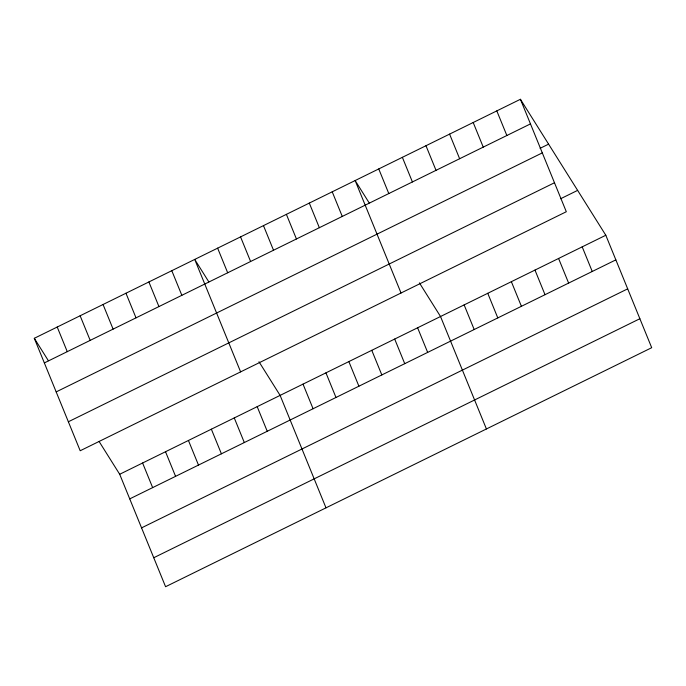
<?xml version="1.0" encoding="UTF-8"?>
<svg xmlns="http://www.w3.org/2000/svg" width="686" height="686" viewBox="0 0 686 686"><rect width="100%" height="100%" fill="white"/><g stroke="black" fill="none" stroke-linecap="round" stroke-linejoin="round"><path stroke-width="1.03" d="M520.425 99.281L566.31 211.734L80.193 450.753L34.3 338.301L520.425 99.281L605.807 235.247L651.7 347.699L165.575 586.719L119.69 474.266L99.093 441.475M44.35 362.92L530.467 123.9M540.096 148.33L548.603 144.146M56.175 391.903L542.3 152.884M68.36 421.77L554.485 182.75M560.634 198.734L577.629 190.374M119.69 474.266L605.807 235.247M129.731 498.885L615.857 259.865M141.565 527.868L627.681 288.849M153.75 557.735L639.875 318.716M369.231 202.979L355.142 180.547L401.036 292.999M419.395 282.864L440.523 316.512L486.417 428.964M208.81 281.86L194.721 259.428L240.615 371.881M258.974 361.736L280.111 395.393L325.996 507.846M34.3 338.301L48.389 360.733M582.2 246.857L592.241 271.476M558.584 258.468L568.634 283.086M496.81 110.892L506.86 135.511M534.977 270.078L545.018 294.697M473.194 122.502L483.244 147.121M511.362 281.68L521.411 306.308M449.587 134.113L459.637 158.732M487.755 293.291L497.796 317.918M425.972 145.715L436.022 170.342M464.139 304.901L474.189 329.529M402.365 157.326L412.415 181.953M378.749 168.936L388.799 193.563M417.611 327.779L427.661 352.398M394.69 339.047L404.74 363.674M332.221 191.814L342.271 216.433M371.778 350.314L381.828 374.942M309.309 203.082L319.35 227.709M348.857 361.582L358.907 386.209M286.388 214.349L296.438 238.977M325.944 372.85L335.986 397.477M263.475 225.617L273.517 250.244M303.023 384.117L313.073 408.745M240.554 236.884L250.604 261.512M217.634 248.16L227.683 272.779M257.19 406.661L267.24 431.28M234.269 417.928L244.319 442.547M171.8 270.696L181.85 295.314M211.357 429.196L221.406 453.815M148.888 281.963L158.938 306.582M188.436 440.463L198.486 465.082M125.967 293.231L136.017 317.85M165.523 451.731L175.573 476.35M103.054 304.498L113.096 329.117M142.602 462.999L152.652 487.617M80.133 315.766L90.183 340.385M57.221 327.033L67.262 351.652"/></g></svg>
